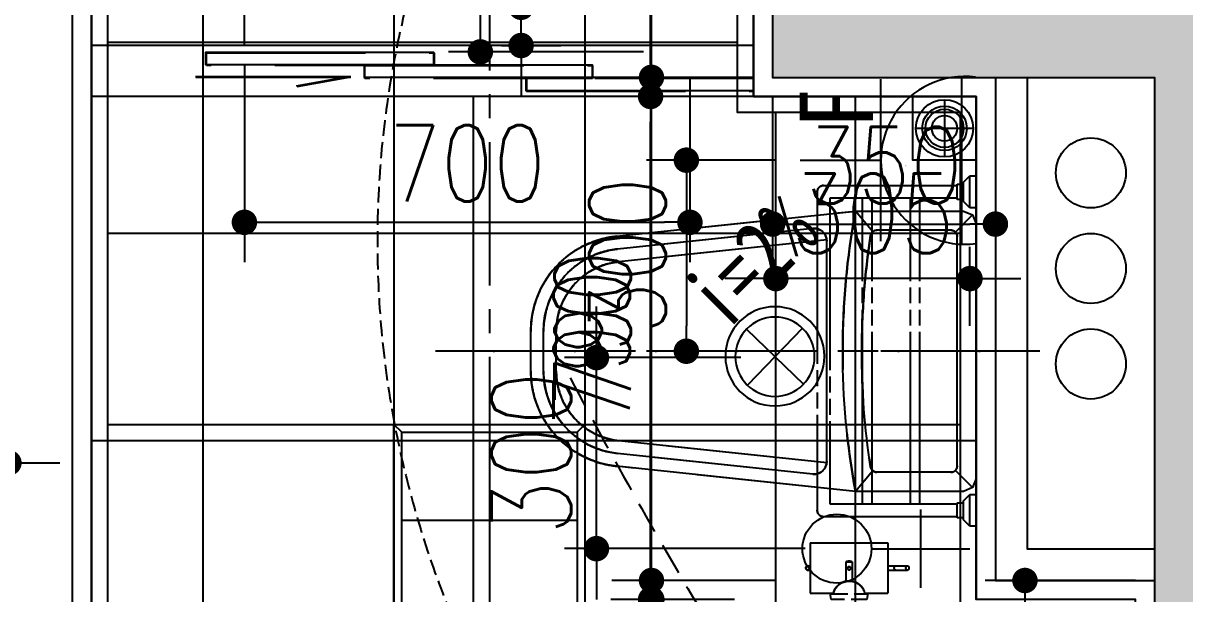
# Model space of a CAD drawing. Header units: inches. Extents: x -2597087 to 134135, y -662679 to 20000.
# Drawn here: x 12648 to 14473, y 12339 to 13235 of the extents above; entities that cross this region are included whole.
import ezdxf
from ezdxf.enums import TextEntityAlignment as Align

# ---------------------------------------------------------------- set-up
doc = ezdxf.new("R2010")
doc.units = ezdxf.units.IN
doc.header["$LTSCALE"] = 100
doc.header["$MEASUREMENT"] = 0
for name, pattern in [('__DASH', [0.35, 0.25, -0.1]), ('CENTER2', [1.125, 0.75, -0.125, 0.125, -0.125]), ('DASH', [0.35, 0.25, -0.1]), ('DASHDOT2', [12.7, 6.35, -3.175, 0, -3.175]), ('HIDDENX2', [0.75, 0.5, -0.25])]:
    doc.linetypes.add(name, pattern=pattern)
doc.layers.get('0').update_dxf_attribs({"linetype": 'CONTINUOUS'})
doc.layers.get('Defpoints').update_dxf_attribs({"linetype": 'CONTINUOUS'})
for name, color, linetype in [('_ARWALL-1', 7, 'CONTINUOUS'), ('C天-CEILITE', 5, 'CONTINUOUS'), ('EBE-REFR', 3, 'CONTINUOUS'), ('EQUIP-动力', 3, 'CONTINUOUS'), ('fix', 8, 'CONTINUOUS'), ('floor', 8, 'CONTINUOUS'), ('IBS-Water pipe', 1, 'CONTINUOUS'), ('IFC-NORM', 8, 'CONTINUOUS'), ('P-W-LG', 7, 'CONTINUOUS'), ('PUB_HATCH', 8, 'CONTINUOUS'), ('RC', 1, 'CONTINUOUS'), ('RC-dim', 3, 'CONTINUOUS'), ('WALL', 7, 'CONTINUOUS'), ('wall-dim', 3, 'CONTINUOUS'), ('WC', 1, 'CONTINUOUS'), ('天花开线', 4, 'CONTINUOUS'), ('连线', 6, 'CONTINUOUS')]:
    doc.layers.add(name, color=color, linetype=linetype)
doc.styles.get("Standard").update_dxf_attribs({"font": 'txt.shx', "width": 0.8, "bigfont": 'GBCBIG.shx'})
doc.styles.add('宋体', font='', dxfattribs={"width": 0.8})
doc.styles.add('尺寸标注', font='romans.shx', dxfattribs={"width": 0.8, "bigfont": 'hztxt.shx'})
doc.styles.add('繁黑体', font='simhei.ttf')
doc.styles.get('宋体').set_extended_font_data('SimSun')
doc.dimstyles.new('50', dxfattribs={"dimscale": 50, "dimtxt": 2.4, "dimasz": 0.8, "dimexe": 1.25, "dimexo": 0.6, "dimgap": 0.65, "dimtad": 1, "dimdec": 0, "dimdsep": 46, "dimtxsty": 'Standard', "dimblk1": 'DOT', "dimblk2": 'DOT', "dimsah": 1, "dimcen": 2.5, "dimclrd": 3, "dimclre": 3, "dimclrt": 3, "dimadec": 0, "dimazin": 0, "dimtfac": 1, "dimtdec": 0, "dimtix": 1, "dimtmove": 2, "dimatfit": 0, "dimldrblk": 'DOT', "dimfxl": 5, "dimfxlon": 1, "dimarcsym": 0})
doc.dimstyles.new('EHE1：50', dxfattribs={"dimscale": 50, "dimtxt": 2.5, "dimasz": 0.8, "dimexe": 1, "dimexo": 1, "dimgap": 0.8, "dimtad": 1, "dimdec": 0, "dimdsep": 46, "dimtxsty": '尺寸标注', "dimblk": 'DOT', "dimcen": 2.5, "dimclrd": 256, "dimclre": 256, "dimclrt": 256, "dimadec": 0, "dimazin": 0, "dimtfac": 1, "dimtdec": 0, "dimtix": 1, "dimtmove": 2, "dimatfit": 3, "dimldrblk": 'DOT', "dimfxl": 1, "dimtolj": 1, "dimtzin": 0, "dimarcsym": 0})

# ---------------------------------------------------------------- blocks, each defined once
blk = doc.blocks.new('A$C10063286')
for p, q in [((-44.8, -43.3), (44.8, 43.3)), ((-43.3, 44.8), (43.3, -44.8))]:
    blk.add_line(p, q)
for centre, radius in [((-0.7, 0), 77.9), ((0, 0), 62.3)]:
    blk.add_circle(centre, radius)
blk = doc.blocks.new('A$C01FD4D6F')
at = {"color": 5}
for p, q in [((0, 154.8), (0, 0)), ((61.6, 77.4), (-61.6, 77.4))]:
    blk.add_line(p, q, dxfattribs=at)
blk.add_ellipse((0, 209), major_axis=(38.3, 38.3), ratio=1, start_param=5.497787, end_param=11.780972, dxfattribs=at)
blk = doc.blocks.new('_Dot')
at = {"color": 0, "linetype": 'ByBlock', "lineweight": -2}
blk.add_line((-0.5, 0), (-1, 0), dxfattribs=at)
at = {"color": 0, "linetype": 'ByBlock', "const_width": 0.5}
blk.add_lwpolyline([(-0.25, 0, 1), (0.25, 0, 1)], format="xyb", close=True, dxfattribs=at)
blk = doc.blocks.new('*D25')
at = {"layer": 'Defpoints', "color": 0, "transparency": 16777216}
for p in [(13830, 12833.9), (13830, 12709.9), (14135, 12709.9)]:
    blk.add_point(p, dxfattribs=at)
at = {"layer": 'EBE-REFR', "lineweight": -2, "transparency": 16777216}
for p, q in [((13830, 12759.9), (13830, 12883.9)), ((14135, 12759.9), (14135, 12883.9)), ((13790, 12833.9), (13750, 12833.9)), ((14135, 12833.9), (13830, 12833.9)), ((14175, 12833.9), (14215, 12833.9))]:
    blk.add_line(p, q, dxfattribs=at)
at = {"layer": 'EBE-REFR', "lineweight": -2, "transparency": 16777216, "xscale": 40, "yscale": 40, "zscale": 40}
blk.add_blockref('_Dot', (13830, 12833.9), dxfattribs=at)
at = {"layer": 'EBE-REFR', "lineweight": -2, "transparency": 16777216, "xscale": 40, "yscale": 40, "zscale": 40, "rotation": 180}
blk.add_blockref('_Dot', (14135, 12833.9), dxfattribs=at)
at = {"layer": 'EBE-REFR', "transparency": 16777216, "insert": (13982.5, 12936.4), "char_height": 125, "attachment_point": 5, "style": '尺寸标注'}
blk.add_mtext('\\A1;305', dxfattribs=at)
blk = doc.blocks.new('*D26')
at = {"layer": 'Defpoints', "color": 0, "transparency": 16777216}
for p in [(13548.2, 12709.9), (13825, 12709.9), (13926, 12409.9)]:
    blk.add_point(p, dxfattribs=at)
at = {"layer": 'EBE-REFR', "lineweight": -2, "transparency": 16777216}
for p, q in [((13548.2, 12749.9), (13548.2, 12789.9)), ((13775, 12709.9), (13498.2, 12709.9)), ((13548.2, 12409.9), (13548.2, 12709.9)), ((13876, 12409.9), (13498.2, 12409.9)), ((13548.2, 12369.9), (13548.2, 12329.9))]:
    blk.add_line(p, q, dxfattribs=at)
at = {"layer": 'EBE-REFR', "lineweight": -2, "transparency": 16777216, "xscale": 40, "yscale": 40, "zscale": 40}
for p, rotation in [((13548.2, 12709.9), 270), ((13548.2, 12409.9), 90)]:
    blk.add_blockref('_Dot', p, dxfattribs=dict(at, rotation=rotation))
at = {"layer": 'EBE-REFR', "transparency": 16777216, "insert": (13445.7, 12559.9), "char_height": 125, "attachment_point": 5, "rotation": 90, "style": '尺寸标注'}
blk.add_mtext('\\A1;300', dxfattribs=at)
blk = doc.blocks.new('A$C59A76B4E')
at = {"color": 8, "linetype": 'ByBlock'}
for p, q in [((262.7, 407.6), (290, 440)), ((132.9, 407.1), (105.9, 434.1)), ((140, 410), (256.2, 410)), ((357.1, 412.8), (663.6, 380.5)), ((130, 40), (130, 400)), ((335, 47.1), (335, 392.9)), ((335.1, 395), (661.5, 360.6)), ((760, 188.7), (760, 251.2)), ((780, 188.7), (780, 251.2)), ((335.1, 45), (661.5, 79.4)), ((357.1, 27.2), (663.6, 59.5)), ((132.9, 32.9), (105.9, 5.9)), ((140, 30), (256.2, 30)), ((262.7, 32.4), (290, 0))]:
    blk.add_line(p, q, dxfattribs=at)
at = {"color": 251, "linetype": 'DASHDOT2', "ltscale": 0.1}
blk.add_line((0, 220), (950, 220), dxfattribs=at)
at = {"linetype": 'ByBlock'}
blk.add_lwpolyline([(290, 440), (120, 440), (105.9, 434.1), (100, 420), (100, 20), (105.9, 5.9), (120, 0), (290, 0), (665, 39.5, 0.385211), (800, 188.8), (800, 251.2, 0.385211), (665, 400.5), (290, 440)], format="xyb", dxfattribs=at)
at = {"color": 8, "linetype": 'ByBlock'}
for centre, radius, start, end in [((-910, 220), 1220, 349.6111, 10.3889), ((140, 400), 10, 90, 180), ((256.2, 400), 10, 8.7743, 90), ((-910, 220), 1190, 351.2257, 8.7743), ((355, 392.9), 20, 83.9868, 180), ((650, 251.2), 130, 0, 83.9868), ((650, 251.2), 110, 0, 83.9868), ((650, 188.8), 110, 276.0132, 0), ((650, 188.8), 130, 276.0132, 0), ((140, 40), 10, 180, 270), ((256.2, 40), 10, 270, 351.2257), ((355, 47.1), 20, 180, 276.0132)]:
    blk.add_arc(centre, radius, start, end, dxfattribs=at)
blk = doc.blocks.new('*D73')
at = {"layer": 'Defpoints', "color": 0, "transparency": 16777216}
for p in [(13365.7, 13649.9), (13672.5, 13649.9), (13672.2, 13189.9)]:
    blk.add_point(p, dxfattribs=at)
at = {"layer": 'EBE-REFR', "lineweight": -2, "transparency": 16777216}
for p, q in [((13622.5, 13649.9), (13315.7, 13649.9)), ((13365.7, 13229.9), (13365.7, 13609.9)), ((13622.2, 13189.9), (13315.7, 13189.9))]:
    blk.add_line(p, q, dxfattribs=at)
at = {"layer": 'EBE-REFR', "lineweight": -2, "transparency": 16777216, "xscale": 40, "yscale": 40, "zscale": 40}
for p, rotation in [((13365.7, 13649.9), 90), ((13365.7, 13189.9), 270)]:
    blk.add_blockref('_Dot', p, dxfattribs=dict(at, rotation=rotation))
at = {"layer": 'EBE-REFR', "transparency": 16777216, "insert": (13257.3, 13419.9), "char_height": 125, "attachment_point": 5, "rotation": 90, "style": '尺寸标注'}
blk.add_mtext('\\A1;EQ', dxfattribs=at)
blk = doc.blocks.new('*D110')
at = {"layer": 'Defpoints', "color": 0, "transparency": 16777216}
for p in [(14221.4, 12359.9), (14425, 12359.9), (14425, 11349.9)]:
    blk.add_point(p, dxfattribs=at)
at = {"layer": 'wall-dim', "color": 3, "lineweight": -2, "transparency": 16777216}
for p, q in [((14395, 12359.9), (14158.9, 12359.9)), ((14221.4, 11389.9), (14221.4, 12319.9)), ((14395, 11349.9), (14158.9, 11349.9))]:
    blk.add_line(p, q, dxfattribs=at)
at = {"layer": 'wall-dim', "color": 3, "lineweight": -2, "transparency": 16777216, "xscale": 40, "yscale": 40, "zscale": 40}
for p, rotation in [((14221.4, 12359.9), 90), ((14221.4, 11349.9), 270)]:
    blk.add_blockref('_Dot', p, dxfattribs=dict(at, rotation=rotation))
at = {"layer": 'wall-dim', "color": 3, "transparency": 16777216, "insert": (14128.9, 11854.9), "char_height": 120, "attachment_point": 5, "rotation": 90}
blk.add_mtext('1010', dxfattribs=at)
blk = doc.blocks.new('*D111')
at = {"layer": 'Defpoints', "color": 0, "transparency": 16777216}
for p in [(14175, 12349.9), (14425, 12349.9), (14425, 12132.5)]:
    blk.add_point(p, dxfattribs=at)
at = {"layer": 'wall-dim', "color": 3, "lineweight": -2, "transparency": 16777216}
for p, q in [((14175, 12319.9), (14175, 12070)), ((14425, 12319.9), (14425, 12070)), ((14215, 12132.5), (14385, 12132.5))]:
    blk.add_line(p, q, dxfattribs=at)
at = {"layer": 'wall-dim', "color": 3, "lineweight": -2, "transparency": 16777216, "xscale": 40, "yscale": 40, "zscale": 40, "rotation": 180}
blk.add_blockref('_Dot', (14175, 12132.5), dxfattribs=at)
at = {"layer": 'wall-dim', "color": 3, "lineweight": -2, "transparency": 16777216, "xscale": 40, "yscale": 40, "zscale": 40}
blk.add_blockref('_Dot', (14425, 12132.5), dxfattribs=at)
at = {"layer": 'wall-dim', "color": 3, "transparency": 16777216, "insert": (14233.9, 12225), "char_height": 120, "attachment_point": 5}
blk.add_mtext('250', dxfattribs=at)
blk = doc.blocks.new('*D112')
at = {"layer": 'Defpoints', "color": 0, "transparency": 16777216}
for p in [(13634.6, 13149.9), (13769.3, 13149.9), (13858.5, 12359.9)]:
    blk.add_point(p, dxfattribs=at)
at = {"layer": 'wall-dim', "color": 3, "lineweight": -2, "transparency": 16777216}
for p, q in [((13739.3, 13149.9), (13572.1, 13149.9)), ((13634.6, 12399.9), (13634.6, 13109.9)), ((13828.5, 12359.9), (13572.1, 12359.9))]:
    blk.add_line(p, q, dxfattribs=at)
at = {"layer": 'wall-dim', "color": 3, "lineweight": -2, "transparency": 16777216, "xscale": 40, "yscale": 40, "zscale": 40}
for p, rotation in [((13634.6, 13149.9), 90), ((13634.6, 12359.9), 270)]:
    blk.add_blockref('_Dot', p, dxfattribs=dict(at, rotation=rotation))
at = {"layer": 'wall-dim', "color": 3, "transparency": 16777216, "insert": (13542.1, 12754.9), "char_height": 120, "attachment_point": 5, "rotation": 90}
blk.add_mtext('790', dxfattribs=at)
blk = doc.blocks.new('*D113')
at = {"layer": 'Defpoints', "color": 0, "transparency": 16777216}
for p in [(13825, 13149.9), (14175, 13149.9), (14175, 12919.5)]:
    blk.add_point(p, dxfattribs=at)
at = {"layer": 'wall-dim', "color": 3, "lineweight": -2, "transparency": 16777216}
for p, q in [((13825, 13119.9), (13825, 12857)), ((14175, 13119.9), (14175, 12857)), ((13865, 12919.5), (14135, 12919.5))]:
    blk.add_line(p, q, dxfattribs=at)
at = {"layer": 'wall-dim', "color": 3, "lineweight": -2, "transparency": 16777216, "xscale": 40, "yscale": 40, "zscale": 40, "rotation": 180}
blk.add_blockref('_Dot', (13825, 12919.5), dxfattribs=at)
at = {"layer": 'wall-dim', "color": 3, "lineweight": -2, "transparency": 16777216, "xscale": 40, "yscale": 40, "zscale": 40}
blk.add_blockref('_Dot', (14175, 12919.5), dxfattribs=at)
at = {"layer": 'wall-dim', "color": 3, "transparency": 16777216, "insert": (14000, 13012), "char_height": 120, "attachment_point": 5}
blk.add_mtext('350', dxfattribs=at)
blk = doc.blocks.new('*D114')
at = {"layer": 'Defpoints', "color": 0, "transparency": 16777216}
for p in [(13634.6, 14049.9), (13825, 14049.9), (13788.9, 13149.9)]:
    blk.add_point(p, dxfattribs=at)
at = {"layer": 'wall-dim', "color": 3, "lineweight": -2, "transparency": 16777216}
for p, q in [((13795, 14049.9), (13572.1, 14049.9)), ((13634.6, 13189.9), (13634.6, 14009.9)), ((13758.9, 13149.9), (13572.1, 13149.9))]:
    blk.add_line(p, q, dxfattribs=at)
at = {"layer": 'wall-dim', "color": 3, "lineweight": -2, "transparency": 16777216, "xscale": 40, "yscale": 40, "zscale": 40}
for p, rotation in [((13634.6, 14049.9), 90), ((13634.6, 13149.9), 270)]:
    blk.add_blockref('_Dot', p, dxfattribs=dict(at, rotation=rotation))
at = {"layer": 'wall-dim', "color": 3, "transparency": 16777216, "insert": (13542.1, 13599.9), "char_height": 120, "attachment_point": 5, "rotation": 90}
blk.add_mtext('900', dxfattribs=at)
blk = doc.blocks.new('*D167')
at = {"layer": 'Defpoints', "color": 0, "transparency": 16777216}
for p in [(13635.2, 12330.1), (13795, 12330.1), (13795, 11379.9)]:
    blk.add_point(p, dxfattribs=at)
at = {"layer": 'WC', "color": 3, "lineweight": -2, "transparency": 16777216}
for p, q in [((13765, 12330.1), (13572.7, 12330.1)), ((13635.2, 11419.9), (13635.2, 12290.1)), ((13765, 11379.9), (13572.7, 11379.9))]:
    blk.add_line(p, q, dxfattribs=at)
at = {"layer": 'WC', "color": 3, "lineweight": -2, "transparency": 16777216, "xscale": 40, "yscale": 40, "zscale": 40}
for p, rotation in [((13635.2, 12330.1), 90), ((13635.2, 11379.9), 270)]:
    blk.add_blockref('_Dot', p, dxfattribs=dict(at, rotation=rotation))
at = {"layer": 'WC', "color": 3, "transparency": 16777216, "insert": (13542.7, 11855), "char_height": 120, "attachment_point": 5, "rotation": 90}
blk.add_mtext('950', dxfattribs=at)
blk = doc.blocks.new('*D168')
at = {"layer": 'Defpoints', "color": 0, "transparency": 16777216}
for p in [(13633.2, 13119.9), (13783, 13119.9), (13783, 12330.1)]:
    blk.add_point(p, dxfattribs=at)
at = {"layer": 'WC', "color": 3, "lineweight": -2, "transparency": 16777216}
for p, q in [((13753, 13119.9), (13570.7, 13119.9)), ((13633.2, 12370.1), (13633.2, 13079.9)), ((13753, 12330.1), (13570.7, 12330.1))]:
    blk.add_line(p, q, dxfattribs=at)
at = {"layer": 'WC', "color": 3, "lineweight": -2, "transparency": 16777216, "xscale": 40, "yscale": 40, "zscale": 40}
for p, rotation in [((13633.2, 13119.9), 90), ((13633.2, 12330.1), 270)]:
    blk.add_blockref('_Dot', p, dxfattribs=dict(at, rotation=rotation))
at = {"layer": 'WC', "color": 3, "transparency": 16777216, "insert": (13540.7, 12725), "char_height": 120, "attachment_point": 5, "rotation": 90}
blk.add_mtext('790', dxfattribs=at)
blk = doc.blocks.new('DL')
at = {"color": 8}
for p, q in [((0, 45), (0, -45)), ((45, 0), (-45, 0))]:
    blk.add_line(p, q, dxfattribs=at)
at = {"color": 1}
blk.add_lwpolyline([(-50, 50), (50, 50), (50, -50), (-50, -50)], close=True, dxfattribs=at)
at = {"color": 8}
for radius in [45, 35, 30, 20]:
    blk.add_circle((0, 0), radius, dxfattribs=at)
blk = doc.blocks.new('*D205')
at = {"layer": 'Defpoints', "color": 0, "transparency": 16777216}
for p in [(13369.1, 13259.9), (13429.8, 13259.9), (13369.1, 13199.9)]:
    blk.add_point(p, dxfattribs=at)
at = {"layer": 'floor', "color": 3, "lineweight": -2, "transparency": 16777216}
for p, q in [((13429.8, 13299.9), (13429.8, 13339.9)), ((13399.1, 13259.9), (13492.3, 13259.9)), ((13429.8, 13199.9), (13429.8, 13259.9)), ((13399.1, 13199.9), (13492.3, 13199.9)), ((13429.8, 13159.9), (13429.8, 13119.9))]:
    blk.add_line(p, q, dxfattribs=at)
at = {"layer": 'floor', "color": 3, "lineweight": -2, "transparency": 16777216, "xscale": 40, "yscale": 40, "zscale": 40}
for p, rotation in [((13429.8, 13259.9), 270), ((13429.8, 13199.9), 90)]:
    blk.add_blockref('_Dot', p, dxfattribs=dict(at, rotation=rotation))
at = {"layer": 'floor', "color": 3, "transparency": 16777216, "insert": (13337.3, 13381.1), "char_height": 120, "attachment_point": 5, "rotation": 90}
blk.add_mtext('60', dxfattribs=at)
blk = doc.blocks.new('A$C7E671F70')
at = {"layer": 'C天-CEILITE', "color": 8}
for p, q in [((12.2, 287.8), (0, 300)), ((287.8, 287.8), (300, 300)), ((12.2, 12.2), (0, 0)), ((287.8, 12.2), (300, 0))]:
    blk.add_line(p, q, dxfattribs=at)
at = {"layer": 'C天-CEILITE', "color": 1}
blk.add_lwpolyline([(0, 300), (300, 300), (300, 0), (0, 0)], close=True, dxfattribs=at)
at = {"layer": 'C天-CEILITE', "color": 8}
blk.add_lwpolyline([(12.2, 287.8), (287.8, 287.8), (287.8, 12.2), (12.2, 12.2)], close=True, dxfattribs=at)
at = {"layer": 'RC', "color": 8}
for p, q in [((150, 287.8), (150, 12.2)), ((12.2, 150), (287.8, 150))]:
    blk.add_line(p, q, dxfattribs=at)
blk = doc.blocks.new('A$C305E440D')
at = {"layer": 'RC'}
blk.add_blockref('A$C7E671F70', (0, -300), dxfattribs=at)
blk = doc.blocks.new('*D229')
at = {"layer": 'Defpoints', "color": 0, "transparency": 16777216}
for p in [(13633.2, 14019.9), (13716.3, 14019.9), (13716.3, 13119.9)]:
    blk.add_point(p, dxfattribs=at)
at = {"layer": 'WC', "color": 3, "lineweight": -2, "transparency": 16777216}
for p, q in [((13686.3, 14019.9), (13570.7, 14019.9)), ((13633.2, 13159.9), (13633.2, 13979.9)), ((13686.3, 13119.9), (13570.7, 13119.9))]:
    blk.add_line(p, q, dxfattribs=at)
at = {"layer": 'WC', "color": 3, "lineweight": -2, "transparency": 16777216, "xscale": 40, "yscale": 40, "zscale": 40}
for p, rotation in [((13633.2, 14019.9), 90), ((13633.2, 13119.9), 270)]:
    blk.add_blockref('_Dot', p, dxfattribs=dict(at, rotation=rotation))
at = {"layer": 'WC', "color": 3, "transparency": 16777216, "insert": (13540.7, 13569.9), "char_height": 120, "attachment_point": 5, "rotation": 90}
blk.add_mtext('900', dxfattribs=at)
blk = doc.blocks.new('A$C38B7485E')
at = {"layer": 'PUB_HATCH'}
blk.add_hatch(color=6, dxfattribs=at).paths.add_polyline_path([(5800.1, 9600), (5100.1, 9600), (5100.1, 9400), (5600.1, 9400), (5600.1, 8500), (6200.1, 8500), (6200.1, 6700), (5500.1, 6700), (5500.1, 6500), (6400.1, 6500), (6400.1, 8700), (5800.1, 8700)])
at = {"layer": '_ARWALL-1'}
for points in [[(4500.1, 6700), (4500.1, 9600), (4400.1, 9600)], [(7600.1, 8700), (5800.1, 8700), (5800.1, 9600), (5100.1, 9600), (5100.1, 9400), (5600.1, 9400), (5600.1, 8500), (6200.1, 8500), (6200.1, 6700), (5350.1, 6700), (5350.1, 6500), (6400.1, 6500), (6400.1, 8500), (7720.1, 8500), (7720.1, 8700)], [(5950.1, 8500), (5950.1, 7710), (6200.1, 7710)], [(6000.1, 8500), (6000.1, 7760), (6200.1, 7760)]]:
    blk.add_lwpolyline(points, dxfattribs=at)
at = {"layer": 'fix'}
for p, q in [((5570.1, 9370), (5570.1, 8470)), ((5570.1, 8470), (5920.1, 8470)), ((5920.1, 8470), (5920.1, 7680))]:
    blk.add_line(p, q, dxfattribs=at)
blk.add_lwpolyline([(4550.1, 6700), (4550.1, 6730), (4530.1, 6730), (4530.1, 9360)], dxfattribs=at)
at = {"layer": 'P-W-LG', "color": 1}
for centre in [(6100.1, 8350), (6100.1, 8200), (6100.1, 8050)]:
    blk.add_circle(centre, 55, dxfattribs=at)
blk = doc.blocks.new('*D254')
at = {"layer": 'Defpoints', "color": 0, "transparency": 16777216}
for p in [(12601, 12699.9), (12625, 12699.9), (12625, 12544.6)]:
    blk.add_point(p, dxfattribs=at)
at = {"layer": 'RC-dim', "color": 3, "lineweight": -2, "transparency": 16777216}
for p, q in [((12601, 12669.9), (12601, 12482.1)), ((12625, 12669.9), (12625, 12482.1)), ((12561, 12544.6), (12521, 12544.6)), ((12601, 12544.6), (12625, 12544.6)), ((12665, 12544.6), (12705, 12544.6))]:
    blk.add_line(p, q, dxfattribs=at)
at = {"layer": 'RC-dim', "color": 3, "lineweight": -2, "transparency": 16777216, "xscale": 40, "yscale": 40, "zscale": 40}
blk.add_blockref('_Dot', (12601, 12544.6), dxfattribs=at)
at = {"layer": 'RC-dim', "color": 3, "lineweight": -2, "transparency": 16777216, "xscale": 40, "yscale": 40, "zscale": 40, "rotation": 180}
blk.add_blockref('_Dot', (12625, 12544.6), dxfattribs=at)
at = {"layer": 'RC-dim', "color": 3, "transparency": 16777216, "insert": (12441.8, 12637.1), "char_height": 120, "attachment_point": 5}
blk.add_mtext('24', dxfattribs=at)
blk = doc.blocks.new('*D277')
at = {"layer": 'Defpoints', "color": 0, "transparency": 16777216}
for p in [(12995, 13199.9), (13695, 13179.1), (13695, 12922.3)]:
    blk.add_point(p, dxfattribs=at)
at = {"layer": 'floor', "color": 3, "lineweight": -2, "transparency": 16777216}
for p, q in [((12995, 13169.9), (12995, 12859.8)), ((13695, 13149.1), (13695, 12859.8)), ((13035, 12922.3), (13655, 12922.3))]:
    blk.add_line(p, q, dxfattribs=at)
at = {"layer": 'floor', "color": 3, "lineweight": -2, "transparency": 16777216, "xscale": 40, "yscale": 40, "zscale": 40, "rotation": 180}
blk.add_blockref('_Dot', (12995, 12922.3), dxfattribs=at)
at = {"layer": 'floor', "color": 3, "lineweight": -2, "transparency": 16777216, "xscale": 40, "yscale": 40, "zscale": 40}
blk.add_blockref('_Dot', (13695, 12922.3), dxfattribs=at)
at = {"layer": 'floor', "color": 3, "transparency": 16777216, "insert": (13345, 13014.8), "char_height": 120, "attachment_point": 5}
blk.add_mtext('700', dxfattribs=at)
blk = doc.blocks.new('A$C566B0CA4')
at = {"color": 8, "linetype": 'DASH'}
for p, q in [((0, 240), (50, 240)), ((500, 240), (550, 240)), ((15, 220), (15, 10)), ((35, 20), (35, 220)), ((515, 220), (515, 20)), ((535, 10), (535, 220)), ((35, 161.4), (515, 161.4)), ((35, 146.4), (515, 146.4)), ((35, 86.4), (515, 86.4)), ((35, 71.4), (515, 71.4)), ((515, 20), (35, 20)), ((525, 0), (25, 0))]:
    blk.add_line(p, q, dxfattribs=at)
for points in [[(10, 230), (40, 230), (50, 240), (50, 250), (0, 250), (0, 240)], [(510, 230), (540, 230), (550, 240), (550, 250), (500, 250), (500, 240)]]:
    blk.add_lwpolyline(points, close=True, dxfattribs=at)
for points in [[(13, 230), (13, 220), (37, 220), (37, 230)], [(513, 230), (513, 220), (537, 220), (537, 230)]]:
    blk.add_lwpolyline(points, dxfattribs=at)
for centre, start, end in [((25, 10), 180, 270), ((525, 10), 270, 360)]:
    blk.add_arc(centre, 10, start, end, dxfattribs=at)
blk = doc.blocks.new('A$C39DC2553')
at = {"color": 1, "linetype": 'DASH'}
for p, q in [((33, 89), (33, 9.9)), ((155, 89), (33, 89)), ((155, 89), (155, 9.9)), ((99, 59), (89, 59)), ((89, 59), (89, 28.5)), ((99, 59), (99, 28.5)), ((33, 53), (2.3, 53)), ((33, 46), (2.3, 46)), ((158.5, 53), (155, 53)), ((158.5, 46), (155, 46)), ((89, 28.5), (99, 28.5)), ((69.2, 9.9), (33, 9.9)), ((155, 9.9), (118.8, 9.9))]:
    blk.add_line(p, q, dxfattribs=at)
blk.add_lwpolyline([(65, 7), (66, 0), (122, 0), (123, 7, 0.414214), (121, 9), (67, 9, 0.414214)], format="xyb", close=True, dxfattribs=at)
blk.add_circle((94, 49), 2.5, dxfattribs=at)
for centre, radius, start, end in [((94, 47), 13, 67.3801, 112.6199), ((158.5, 49.5), 3.5, 270, 90), ((94, 3.4), 25.6, 101.2518, 167.3196), ((94, 3.4), 25.6, 12.6804, 78.7482)]:
    blk.add_arc(centre, radius, start, end, dxfattribs=at)
at = {"color": 1, "linetype": 'DASH', "extrusion": (0, 0, -1)}
blk.add_ellipse((2.3, 49.5), major_axis=(0, 3.5), ratio=0.672221, start_param=3.141593, end_param=9.424778, dxfattribs=at)
at = {"color": 1, "linetype": 'DASH'}
blk.add_ellipse((20.7, 49.5), major_axis=(0, 3.5), ratio=0.672221, start_param=3.141593, end_param=6.283185, dxfattribs=at)
blk = doc.blocks.new('*D461')
at = {"layer": 'Defpoints', "color": 0, "transparency": 16777216}
for p in [(13859.7, 13019.9), (13689.4, 12719.9), (13860.3, 12719.9)]:
    blk.add_point(p, dxfattribs=at)
at = {"layer": 'EQUIP-动力', "color": 3, "lineweight": -2, "transparency": 16777216}
for p, q in [((13829.7, 13019.9), (13626.9, 13019.9)), ((13689.4, 12979.9), (13689.4, 12759.9)), ((13830.3, 12719.9), (13626.9, 12719.9))]:
    blk.add_line(p, q, dxfattribs=at)
at = {"layer": 'EQUIP-动力', "color": 3, "lineweight": -2, "transparency": 16777216, "xscale": 40, "yscale": 40, "zscale": 40}
for p, rotation in [((13689.4, 13019.9), 90), ((13689.4, 12719.9), 270)]:
    blk.add_blockref('_Dot', p, dxfattribs=dict(at, rotation=rotation))
at = {"layer": 'EQUIP-动力', "color": 3, "transparency": 16777216, "insert": (13596.9, 12869.9), "char_height": 120, "attachment_point": 5, "rotation": 90}
blk.add_mtext('300', dxfattribs=at)
blk = doc.blocks.new('A$C13D5077C')
at = {"layer": 'EQUIP-动力', "color": 7}
for points in [[(0, 262.5), (0, 135.5)], [(-127, 135.5), (127, 135.5)], [(-132.1, 8.5), (131.5, 8.5)]]:
    blk.add_lwpolyline(points, dxfattribs=at)
blk.add_lwpolyline([(130.5, -13.1, 1.142122), (-130.9, -14.4)], format="xyb", dxfattribs=at)
blk = doc.blocks.new('A$C415A6ACF')
at = {"layer": 'EQUIP-动力', "color": 2}
blk.add_blockref('A$C13D5077C', (84.4, 14.5), dxfattribs=at)
at = {"layer": 'EQUIP-动力', "style": '宋体', "width": 0.8}
blk.add_text('F', height=115.1, rotation=0.0003, dxfattribs=at).set_placement((165.7, 220.2), align=Align.MIDDLE_CENTER)
blk = doc.blocks.new('*D741')
at = {"layer": 'Defpoints', "color": 0, "transparency": 16777216}
for p in [(14221.4, 12359.9), (14425, 12359.9), (14425, 11349.9)]:
    blk.add_point(p, dxfattribs=at)
at = {"layer": 'wall-dim', "color": 3, "lineweight": -2, "transparency": 16777216}
for p, q in [((14395, 12359.9), (14158.9, 12359.9)), ((14221.4, 11389.9), (14221.4, 12319.9)), ((14395, 11349.9), (14158.9, 11349.9))]:
    blk.add_line(p, q, dxfattribs=at)
at = {"layer": 'wall-dim', "color": 3, "lineweight": -2, "transparency": 16777216, "xscale": 40, "yscale": 40, "zscale": 40}
for p, rotation in [((14221.4, 12359.9), 90), ((14221.4, 11349.9), 270)]:
    blk.add_blockref('_Dot', p, dxfattribs=dict(at, rotation=rotation))
at = {"layer": 'wall-dim', "color": 3, "transparency": 16777216, "insert": (14128.9, 11854.9), "char_height": 120, "attachment_point": 5, "rotation": 90}
blk.add_mtext('1010', dxfattribs=at)
blk = doc.blocks.new('*D742')
at = {"layer": 'Defpoints', "color": 0, "transparency": 16777216}
for p in [(14175, 12349.9), (14425, 12349.9), (14425, 12132.5)]:
    blk.add_point(p, dxfattribs=at)
at = {"layer": 'wall-dim', "color": 3, "lineweight": -2, "transparency": 16777216}
for p, q in [((14175, 12319.9), (14175, 12070)), ((14425, 12319.9), (14425, 12070)), ((14215, 12132.5), (14385, 12132.5))]:
    blk.add_line(p, q, dxfattribs=at)
at = {"layer": 'wall-dim', "color": 3, "lineweight": -2, "transparency": 16777216, "xscale": 40, "yscale": 40, "zscale": 40, "rotation": 180}
blk.add_blockref('_Dot', (14175, 12132.5), dxfattribs=at)
at = {"layer": 'wall-dim', "color": 3, "lineweight": -2, "transparency": 16777216, "xscale": 40, "yscale": 40, "zscale": 40}
blk.add_blockref('_Dot', (14425, 12132.5), dxfattribs=at)
at = {"layer": 'wall-dim', "color": 3, "transparency": 16777216, "insert": (14233.9, 12225), "char_height": 120, "attachment_point": 5}
blk.add_mtext('250', dxfattribs=at)
blk = doc.blocks.new('*D743')
at = {"layer": 'Defpoints', "color": 0, "transparency": 16777216}
for p in [(13634.6, 13149.9), (13769.3, 13149.9), (13858.5, 12359.9)]:
    blk.add_point(p, dxfattribs=at)
at = {"layer": 'wall-dim', "color": 3, "lineweight": -2, "transparency": 16777216}
for p, q in [((13739.3, 13149.9), (13572.1, 13149.9)), ((13634.6, 12399.9), (13634.6, 13109.9)), ((13828.5, 12359.9), (13572.1, 12359.9))]:
    blk.add_line(p, q, dxfattribs=at)
at = {"layer": 'wall-dim', "color": 3, "lineweight": -2, "transparency": 16777216, "xscale": 40, "yscale": 40, "zscale": 40}
for p, rotation in [((13634.6, 13149.9), 90), ((13634.6, 12359.9), 270)]:
    blk.add_blockref('_Dot', p, dxfattribs=dict(at, rotation=rotation))
at = {"layer": 'wall-dim', "color": 3, "transparency": 16777216, "insert": (13542.1, 12754.9), "char_height": 120, "attachment_point": 5, "rotation": 90}
blk.add_mtext('790', dxfattribs=at)
blk = doc.blocks.new('*D744')
at = {"layer": 'Defpoints', "color": 0, "transparency": 16777216}
for p in [(13825, 13149.9), (14175, 13149.9), (14175, 12919.5)]:
    blk.add_point(p, dxfattribs=at)
at = {"layer": 'wall-dim', "color": 3, "lineweight": -2, "transparency": 16777216}
for p, q in [((13825, 13119.9), (13825, 12857)), ((14175, 13119.9), (14175, 12857)), ((13865, 12919.5), (14135, 12919.5))]:
    blk.add_line(p, q, dxfattribs=at)
at = {"layer": 'wall-dim', "color": 3, "lineweight": -2, "transparency": 16777216, "xscale": 40, "yscale": 40, "zscale": 40, "rotation": 180}
blk.add_blockref('_Dot', (13825, 12919.5), dxfattribs=at)
at = {"layer": 'wall-dim', "color": 3, "lineweight": -2, "transparency": 16777216, "xscale": 40, "yscale": 40, "zscale": 40}
blk.add_blockref('_Dot', (14175, 12919.5), dxfattribs=at)
at = {"layer": 'wall-dim', "color": 3, "transparency": 16777216, "insert": (14000, 13012), "char_height": 120, "attachment_point": 5}
blk.add_mtext('350', dxfattribs=at)
blk = doc.blocks.new('*D745')
at = {"layer": 'Defpoints', "color": 0, "transparency": 16777216}
for p in [(13634.6, 14049.9), (13825, 14049.9), (13788.9, 13149.9)]:
    blk.add_point(p, dxfattribs=at)
at = {"layer": 'wall-dim', "color": 3, "lineweight": -2, "transparency": 16777216}
for p, q in [((13795, 14049.9), (13572.1, 14049.9)), ((13634.6, 13189.9), (13634.6, 14009.9)), ((13758.9, 13149.9), (13572.1, 13149.9))]:
    blk.add_line(p, q, dxfattribs=at)
at = {"layer": 'wall-dim', "color": 3, "lineweight": -2, "transparency": 16777216, "xscale": 40, "yscale": 40, "zscale": 40}
for p, rotation in [((13634.6, 14049.9), 90), ((13634.6, 13149.9), 270)]:
    blk.add_blockref('_Dot', p, dxfattribs=dict(at, rotation=rotation))
at = {"layer": 'wall-dim', "color": 3, "transparency": 16777216, "insert": (13542.1, 13599.9), "char_height": 120, "attachment_point": 5, "rotation": 90}
blk.add_mtext('900', dxfattribs=at)

msp = doc.modelspace()

# ---------------------------------------------------------------- hatches: boundary and pattern name
at = {"layer": 'RC'}
h = msp.add_hatch(dxfattribs=at)
h.set_pattern_fill('_USER', color=8, scale=300, angle=90, style=0, double=1, pattern_type=0)
h.set_pattern_definition([(90, (12930, 11404.87), (-300, 2e-14), []), (180, (12930, 11404.87), (-4e-14, -300), [])])
h.paths.add_polyline_path([(14370, 11404.868), (14370, 12304.872), (14120, 12304.872), (14120, 13094.868), (13770, 13094.868), (13770, 13994.868), (12780, 13994.868), (12780, 11404.868)])

# ---------------------------------------------------------------- linework, layer by layer
at = {"layer": 'EQUIP-动力', "color": 8, "linetype": '__DASH', "ltscale": 10}
for p, q in [((13795, 13199.868), (12755, 13199.868)), ((12935.278, 13168.328), (12935.278, 13188.328)), ((12935.278, 13188.328), (13292.985, 13188.328)), ((13292.985, 13188.328), (13292.985, 13168.328)), ((13292.985, 13168.328), (12935.278, 13168.328)), ((13184.177, 13168.328, 0), (13541.884, 13168.328, 0)), ((13184.177, 13148.328, 0), (13184.177, 13168.328, 0)), ((13541.884, 13168.328, 0), (13541.884, 13148.328, 0)), ((12918.898, 13150.048, 0), (13161.887, 13150.047, 0)), ((13161.887, 13150.047, 0), (13077.162, 13134.982, 0)), ((13541.884, 13148.328, 0), (13184.177, 13148.328, 0)), ((13795.707, 13148.328, 0), (13438, 13148.328, 0)), ((13438, 13148.328, 0), (13438, 13128.328, 0)), ((13438, 13128.328, 0), (13795.707, 13128.328, 0)), ((13795, 13119.868), (12755, 13119.868)), ((14135, 12945.098), (14135, 12995.098)), ((13905, 12980.098), (14115, 12980.098)), ((13895, 12970.098), (13895, 12470.098)), ((14115, 12960.098), (13915, 12960.098)), ((13915, 12960.098), (13915, 12480.098)), ((13966.402, 12480.098), (13966.402, 12960.098)), ((13981.402, 12480.098), (13981.402, 12960.098)), ((14041.402, 12480.098), (14041.402, 12960.098)), ((14056.402, 12480.098), (14056.402, 12960.098)), ((13580, 12900.358), (13955, 12939.87)), ((13982.3, 12907.46), (13955, 12939.87)), ((13955, 12939.87), (14125, 12939.87)), ((14125, 12939.87), (14139.142, 12934.012)), ((14112.07, 12906.94), (14139.14, 12934.01)), ((14139.142, 12934.012), (14145, 12919.87)), ((13887.91, 12912.69), (13581.41, 12880.4)), ((14105, 12909.87), (13988.81, 12909.87)), ((14145, 12919.87), (14145, 12519.87)), ((13909.89, 12894.89), (13583.51, 12860.51)), ((13910, 12546.94), (13910, 12892.8)), ((14115, 12539.87), (14115, 12899.87)), ((13445, 12688.621), (13445, 12751.119)), ((13465.03, 12688.62), (13465.03, 12751.12)), ((13485.03, 12688.62), (13485.03, 12751.12)), ((14245, 12719.87), (13295, 12719.87)), ((13909.89, 12544.85), (13583.51, 12579.23)), ((13887.91, 12527.05), (13581.41, 12559.34)), ((13955, 12499.87), (13580, 12539.381)), ((13982.3, 12532.28), (13955, 12499.87)), ((14105, 12529.87), (13988.81, 12529.87)), ((14112.07, 12532.8), (14139.14, 12505.73)), ((14145, 12519.87), (14139.142, 12505.728)), ((14139.142, 12505.728), (14125, 12499.87)), ((14125, 12499.87), (13955, 12499.87)), ((14135, 12445.098), (14135, 12495.098)), ((13915, 12480.098), (14115, 12480.098)), ((14115, 12460.098), (13905, 12460.098)), ((13884.131, 12419.1), (13884.131, 12340.039)), ((13884.131, 12419.1), (14006.131, 12419.1)), ((14006.131, 12419.1), (14006.131, 12340.039)), ((13880.631, 12383.07), (13884.131, 12383.07)), ((13880.631, 12376.07), (13884.131, 12376.07)), ((13940.131, 12389.1), (13950.131, 12389.1)), ((13940.131, 12389.1), (13940.131, 12358.607)), ((13950.131, 12389.1), (13950.131, 12358.607)), ((14006.131, 12383.07), (14036.778, 12383.07)), ((14006.131, 12376.07), (14036.778, 12376.07)), ((13950.131, 12358.607), (13940.131, 12358.607)), ((13884.131, 12340.039), (13920.361, 12340.039)), ((13969.901, 12340.039), (14006.131, 12340.039))]:
    msp.add_line(p, q, dxfattribs=at)
for points in [[(14125, 12955.098), (14125, 12985.098), (14135, 12995.098), (14145, 12995.098), (14145, 12945.098), (14135, 12945.098)], [(14125, 12455.098), (14125, 12485.098), (14135, 12495.098), (14145, 12495.098), (14145, 12445.098), (14135, 12445.098)]]:
    msp.add_lwpolyline(points, close=True, dxfattribs=at)
for points in [[(14125, 12958.098), (14115, 12958.098), (14115, 12982.098), (14125, 12982.098)], [(14125, 12458.098), (14115, 12458.098), (14115, 12482.098), (14125, 12482.098)]]:
    msp.add_lwpolyline(points, dxfattribs=at)
msp.add_circle((13945.131, 12379.1), 2.5, dxfattribs=at)
for centre, radius, start, end in [((13905, 12970.098), 10, 90, 180), ((15155, 12719.87), 1220, 169.611142, 190.388858), ((13890.003, 12892.799), 20, 0, 96.013169), ((13988.81, 12899.87), 10, 90, 171.225711), ((14105, 12899.87), 10, 0, 90), ((13594.984, 12751.125), 149.984, 95.733539, 180.002389), ((15155, 12719.87), 1190, 171.225711, 188.774292), ((13595.03, 12751.119), 130, 96.013169, 180), ((13595.03, 12751.119), 110, 96.013169, 180), ((13594.984, 12688.615), 149.984, 179.997611, 264.266461), ((13595.03, 12688.621), 130, 180, 263.986831), ((13595.03, 12688.621), 110, 180, 263.986831), ((13890.003, 12546.941), 20, 263.986831, 0), ((13988.81, 12539.87), 10, 188.774289, 270), ((14105, 12539.87), 10, 270, 0), ((13905, 12470.098), 10, 180, 270), ((13880.631, 12379.57), 3.5, 90, 270), ((13945.131, 12377.1), 13, 67.380135, 112.619865), ((13945.131, 12333.475), 25.625, 101.251847, 167.319616), ((13945.131, 12333.475), 25.625, 12.680384, 78.748153)]:
    msp.add_arc(centre, radius, start, end, dxfattribs=at)
at = {"layer": 'EQUIP-动力', "color": 8, "linetype": '__DASH', "ltscale": 10, "extrusion": (0, 0, -1)}
msp.add_ellipse((14018.473, 12379.57), major_axis=(0, 3.5), ratio=0.6722211, start_param=3.14159264, end_param=6.2831853, dxfattribs=at)
at = {"layer": 'EQUIP-动力', "color": 8, "linetype": '__DASH', "ltscale": 10}
msp.add_ellipse((14036.778, 12379.57), major_axis=(0, 3.5), ratio=0.67222111, start_param=1.57079633, end_param=7.85398163, dxfattribs=at)
at = {"layer": 'floor'}
for p, q in [((12995, 13199.868), (12995, 14019.868)), ((12755, 11404.868), (12755, 13119.868)), ((13355, 11404.868), (13355, 13119.868)), ((13955, 13046.534), (13955, 13119.868)), ((13955, 11379.868), (13955, 13119.868)), ((12755, 12579.868), (14145, 12579.868))]:
    msp.add_line(p, q, dxfattribs=at)
at = {"layer": 'floor', "color": 2, "linetype": 'ByBlock'}
for points in [[(13795, 13199.868), (12755, 13199.868)], [(13795, 13119.868), (12755, 13119.868)]]:
    msp.add_lwpolyline(points, dxfattribs=at)
at = {"layer": 'floor', "color": 1}
msp.add_lwpolyline([(13720.046, 12697.823, 0, 0, 0), (13933.956, 12911.187, 38.503, 0, 0), (14033.99, 13011.534, 0, 0, 0)], format="xyseb", dxfattribs=at)
at = {"layer": 'RC', "color": 8}
msp.add_lwpolyline([(14395, 11379.868), (14395, 12329.872), (14145, 12329.872), (14145, 13119.868), (13795, 13119.868), (13795, 14019.868), (12755, 14019.868), (12755, 11379.868), (14395, 11379.868)], dxfattribs=at)
msp.add_lwpolyline([(14370, 11404.868), (14370, 12304.872), (14120, 12304.872), (14120, 13094.868), (13770, 13094.868), (13770, 13994.868), (12780, 13994.868), (12780, 11404.868)], close=True, dxfattribs=at)
at = {"layer": 'WC', "color": 2, "linetype": 'ByBlock'}
for points in [[(13795, 13199.868), (12755, 13199.868)], [(13795, 13119.868), (12755, 13119.868)]]:
    msp.add_lwpolyline(points, dxfattribs=at)
at = {"layer": 'WC', "color": 1, "elevation": 0}
for points in [[(13292.279, 13169.449), (12934.572, 13169.449), (12934.572, 13189.449), (13292.279, 13189.449)], [(13183.47, 13169.449), (13541.177, 13169.449), (13541.177, 13149.449), (13183.47, 13149.449)]]:
    msp.add_lwpolyline(points, close=True, dxfattribs=at)
at = {"layer": 'WC', "elevation": 0}
msp.add_lwpolyline([(12918.191, 13151.169), (13161.18, 13151.169), (13076.455, 13136.103)], dxfattribs=at)
at = {"layer": 'WC', "color": 1}
msp.add_lwpolyline([(13795, 13149.449), (13437.293, 13149.449), (13437.293, 13129.45), (13795, 13129.45)], close=True, dxfattribs=at)
at = {"layer": '天花开线', "linetype": 'CENTER2', "ltscale": 3}
msp.add_line((13380.608, 12148.347), (13380.608, 13742.469), dxfattribs=at)
at = {"layer": '连线', "color": 4, "linetype": 'DASH'}
msp.add_arc((14739.724, 12891.745), 1535.643, 151.964544, 238.303923, dxfattribs=at)
at = {"layer": '连线', "color": 2, "linetype": 'HIDDENX2'}
msp.add_arc((20115.702, 16154.5), 7467.336, 207.7461019, 214.9037925, dxfattribs=at)

# ---------------------------------------------------------------- block references
at = {"layer": 'EQUIP-动力', "color": 2, "rotation": 90}
msp.add_blockref('A$C415A6ACF', (14145.07, 12935.49), dxfattribs=at)
at = {"layer": 'IBS-Water pipe', "color": 1, "xscale": -1, "rotation": 90}
for name, p in [('A$C10063286', (13828.584, 12711.239)), ('A$C01FD4D6F', (14135, 12409.87))]:
    msp.add_blockref(name, p, dxfattribs=at)
at = {"layer": 'IFC-NORM'}
msp.add_blockref('DL', (14095, 13069.868), dxfattribs=at)
at = {"layer": 'RC', "color": 8}
msp.add_blockref('A$C305E440D', (13229.999, 12604.866), dxfattribs=at)
at = {"layer": 'WALL'}
msp.add_blockref('A$C38B7485E', (8224.867, 4649.868), dxfattribs=at)
at = {"layer": 'WC', "xscale": -1, "rotation": 270}
msp.add_blockref('A$C566B0CA4', (13895, 12445.097), dxfattribs=at)
at = {"layer": 'WC', "xscale": -1}
for name, p in [('A$C59A76B4E', (14245, 12499.87)), ('A$C39DC2553', (14039.128, 12330.099))]:
    msp.add_blockref(name, p, dxfattribs=at)

# ---------------------------------------------------------------- texts
at = {"layer": 'floor', "color": 1, "style": '繁黑体', "width": 0.8}
msp.add_text('i=2%%% ', height=100.2674, rotation=44.87716, dxfattribs=at).set_placement((13809.969, 12878.025), align=Align.MIDDLE_CENTER)

# ---------------------------------------------------------------- dimensions: what is measured, and where the dimension line sits
at = {"layer": 'EBE-REFR'}
dim = msp.add_linear_dim(base=(13365.731, 13649.868), p1=(13672.183, 13189.868), p2=(13672.497, 13649.868), angle=270, text='EQ', dimstyle='EHE1：50', dxfattribs=at)
dim.commit()
dim.dimension.update_dxf_attribs({"geometry": '*D73', "text_midpoint": (13257.279, 13419.868)})
for base, p1, p2, angle, picture, middle in [((13830, 12833.945), (14135, 12709.87), (13830, 12709.87), 180, '*D25', (13982.5, 12936.445)), ((13548.167, 12709.87), (13926.029, 12409.87), (13825, 12709.87), 90, '*D26', (13445.667, 12559.87))]:
    dim = msp.add_linear_dim(base=base, p1=p1, p2=p2, angle=angle, dimstyle='EHE1：50', dxfattribs=at)
    dim.commit()
    dim.dimension.update_dxf_attribs({"geometry": picture, "text_midpoint": middle})
at = {"layer": 'EQUIP-动力'}
dim = msp.add_linear_dim(base=(13689.414, 12719.87), p1=(13859.733, 13019.87), p2=(13860.317, 12719.87), angle=90, dimstyle='50', dxfattribs=at)
dim.commit()
dim.dimension.update_dxf_attribs({"geometry": '*D461', "text_midpoint": (13596.914, 12869.87)})
at = {"layer": 'floor'}
dim = msp.add_linear_dim(base=(13429.804, 13259.868), p1=(13369.138, 13199.868), p2=(13369.138, 13259.868), angle=90, dimstyle='50', dxfattribs=at)
dim.commit()
dim.dimension.update_dxf_attribs({"geometry": '*D205', "text_midpoint": (13337.304, 13381.094), "dimtype": 160})
dim = msp.add_linear_dim(base=(13695, 12922.317), p1=(12995, 13199.868), p2=(13695, 13179.138), dimstyle='50', override={"dimarcsym": 2}, dxfattribs=at)
dim.commit()
dim.dimension.update_dxf_attribs({"geometry": '*D277', "text_midpoint": (13345, 13014.817)})
at = {"layer": 'RC-dim'}
dim = msp.add_linear_dim(base=(12625, 12544.567), p1=(12601, 12699.868), p2=(12625, 12699.868), dimstyle='50', dxfattribs=at)
dim.commit()
dim.dimension.update_dxf_attribs({"geometry": '*D254', "text_midpoint": (12441.768, 12637.067), "dimtype": 160})
at = {"layer": 'wall-dim'}
for base, p1, p2, picture, middle in [((13634.556, 14049.868), (13788.947, 13149.868), (13825, 14049.868), '*D114', (13542.056, 13599.868)), ((13634.556, 14049.868), (13788.947, 13149.868), (13825, 14049.868), '*D745', (13542.056, 13599.868)), ((13634.556, 13149.868), (13858.528, 12359.872), (13769.27, 13149.868), '*D112', (13542.056, 12754.87)), ((13634.556, 13149.868), (13858.528, 12359.872), (13769.27, 13149.868), '*D743', (13542.056, 12754.87)), ((14221.357, 12359.872), (14425, 11349.868), (14425, 12359.872), '*D110', (14128.857, 11854.87)), ((14221.357, 12359.872), (14425, 11349.868), (14425, 12359.872), '*D741', (14128.857, 11854.87))]:
    dim = msp.add_linear_dim(base=base, p1=p1, p2=p2, angle=90, dimstyle='50', dxfattribs=at)
    dim.commit()
    dim.dimension.update_dxf_attribs({"geometry": picture, "text_midpoint": middle})
for picture in ['*D113', '*D744']:
    dim = msp.add_linear_dim(base=(14175, 12919.511), p1=(13825, 13149.868), p2=(14175, 13149.868), dimstyle='50', dxfattribs=at)
    dim.commit()
    dim.dimension.update_dxf_attribs({"geometry": picture, "text_midpoint": (14000, 13012.011)})
for picture in ['*D111', '*D742']:
    dim = msp.add_linear_dim(base=(14425, 12132.548), p1=(14175, 12349.872), p2=(14425, 12349.872), dimstyle='50', dxfattribs=at)
    dim.commit()
    dim.dimension.update_dxf_attribs({"geometry": picture, "text_midpoint": (14233.889, 12225.048), "dimtype": 160})
at = {"layer": 'WC'}
for base, p1, p2, picture, middle in [((13633.155, 14019.868), (13716.348, 13119.868), (13716.348, 14019.868), '*D229', (13540.655, 13569.868)), ((13633.155, 13119.868), (13783.003, 12330.144), (13783.003, 13119.868), '*D168', (13540.655, 12725.006)), ((13635.152, 12330.144), (13795, 11379.868), (13795, 12330.144), '*D167', (13542.652, 11855.006))]:
    dim = msp.add_linear_dim(base=base, p1=p1, p2=p2, angle=90, dimstyle='50', dxfattribs=at)
    dim.commit()
    dim.dimension.update_dxf_attribs({"geometry": picture, "text_midpoint": middle})

doc.saveas('drawing.dxf')
